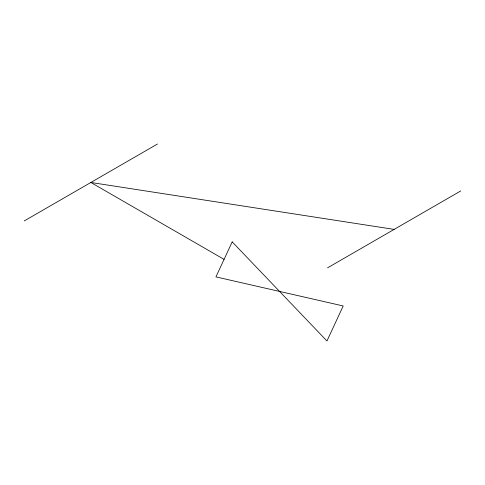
<?xml version="1.0" encoding="UTF-8"?>
<svg xmlns="http://www.w3.org/2000/svg" width="485" height="485" viewBox="0 0 485 485"><rect width="100%" height="100%" fill="white"/><g stroke="black" fill="none" stroke-linecap="round" stroke-linejoin="round"><path stroke-width="0.73" d="M24.25 220.93L157.461 144.015M327.539 267.847L460.75 190.932M394.141 229.393L90.859 182.469L224.07 259.384M232.194 241.869L215.94 276.893L343.204 305.962L326.951 340.985L232.194 241.869"/></g></svg>
